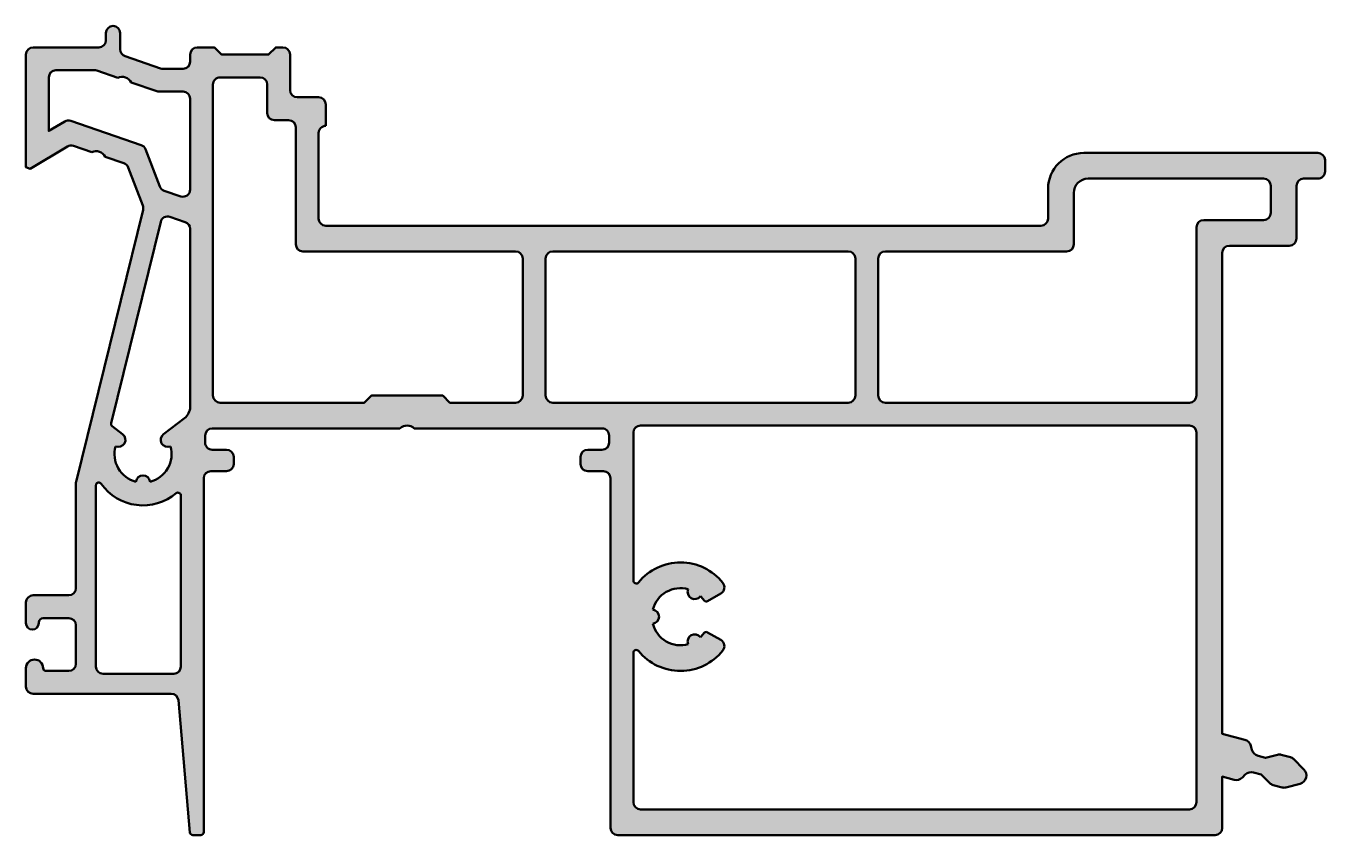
# Model space of a CAD drawing. Extents: x 1.8 to 92.8, y 0 to 56.7.
import ezdxf

# ---------------------------------------------------------------- set-up
doc = ezdxf.new("R2010")
doc.units = 0
doc.layers.add('0S-Plastic contour', color=254, linetype='Continuous', lineweight=50)
doc.layers.add('0S-Plastic hatch', color=253, linetype='Continuous', lineweight=25)

# ---------------------------------------------------------------- blocks, each defined once
blk = doc.blocks.new('265453__7620BC9B_C1D7_48A1_AE0F_CBE63EF03FC2_')
at = {"layer": '0S-Plastic hatch'}
h = blk.add_hatch(color=256, dxfattribs=at)
edge = h.paths.add_edge_path()
edge.add_arc((90.3000000000005, 41.79863625672196), 0.5000000000000071, 269.9999999999984, 360)
edge.add_line((90.80000000000051, 41.79863625672195), (90.80000000000052, 45.49863625672197))
edge.add_ellipse((91.30000000000052, 45.49863625672197), major_axis=(-0.4999999999999967, 0), ratio=1, start_angle=270, end_angle=360, ccw=False)
edge.add_line((91.30000000000052, 45.99863625672196), (92.3000000000005, 45.99863625672196))
edge.add_arc((92.30000000000051, 46.49863625672196), 0.5000000000000036, 269.9999999999984, 360)
edge.add_line((92.8000000000005, 46.49863625672196), (92.8000000000005, 47.29863625672194))
edge.add_arc((92.3000000000005, 47.29863625672194), 0.5000000000000142, 0, 90)
edge.add_line((92.3000000000005, 47.79863625672196), (75.90000000000049, 47.79863625672196))
edge.add_arc((75.9000000000005, 45.29863625672197), 2.499999999999992, 90.00000000000033, 180)
edge.add_line((73.4000000000005, 45.29863625672197), (73.40000000000049, 43.19863625672195))
edge.add_ellipse((72.9000000000005, 43.19863625672194), major_axis=(-0.4999999999999894, 0), ratio=1, start_angle=90, end_angle=180, ccw=False)
edge.add_line((72.9000000000005, 42.69863625672196), (22.80000000000049, 42.69863625672196))
edge.add_ellipse((22.80000000000051, 43.19863625672196), major_axis=(-0.5, 0), ratio=1, start_angle=0, end_angle=89.9999999999979, ccw=False)
edge.add_line((22.30000000000051, 43.19863625672195), (22.30000000000051, 49.19863625672197))
edge.add_ellipse((22.8000000000005, 49.19863625672197), major_axis=(-0.4999999999999858, 0), ratio=1, start_angle=269.9999999999984, end_angle=360, ccw=False)
edge.add_line((22.80000000000051, 49.69863625672195), (22.80000000000051, 51.19863625672197))
edge.add_arc((22.30000000000051, 51.19863625672197), 0.5, 0, 90)
edge.add_line((22.30000000000051, 51.69863625672197), (20.80000000000051, 51.69863625672197))
edge.add_ellipse((20.80000000000051, 52.19863625672195), major_axis=(-0.4999999999999858, 0), ratio=1, start_angle=0, end_angle=90, ccw=False)
edge.add_line((20.30000000000053, 52.19863625672195), (20.3000000000005, 54.69863625672196))
edge.add_arc((19.8000000000005, 54.69863625672196), 0.5, 0, 90)
edge.add_line((19.8000000000005, 55.19863625672197), (19.3000000000005, 55.19863625672196))
edge.add_line((19.3000000000005, 55.19863625672196), (18.8000000000005, 54.69863625672196))
edge.add_line((18.8000000000005, 54.69863625672196), (15.5000000000005, 54.69863625672196))
edge.add_line((15.5000000000005, 54.69863625672196), (15.0000000000005, 55.19863625672196))
edge.add_line((15.0000000000005, 55.19863625672196), (13.8000000000005, 55.19863625672196))
edge.add_arc((13.8000000000005, 54.69863625672196), 0.4999999999999858, 90, 180)
edge.add_line((13.30000000000051, 54.69863625672196), (13.3000000000005, 54.19863625672195))
edge.add_ellipse((12.8000000000005, 54.19863625672196), major_axis=(-0.5, 0), ratio=1, start_angle=90.00000000000159, end_angle=180, ccw=False)
edge.add_line((12.80000000000051, 53.69863625672195), (11.38788218221706, 53.69863625672195))
edge.add_ellipse((11.38788218221709, 54.19863625672207), major_axis=(-0.5000000000001226, 0), ratio=1, start_angle=71.0000000000012, end_angle=89.9999999999967, ccw=False)
edge.add_line((11.22509810498848, 53.7258769689223), (8.737215922771927, 54.58252350287081))
edge.add_ellipse((8.900000000000507, 55.05528279067046), major_axis=(-0.4999999999999999, 0), ratio=1, start_angle=0, end_angle=70.99999999999977, ccw=False)
edge.add_line((8.400000000000507, 55.05528279067046), (8.400000000000507, 56.19863625672197))
edge.add_arc((7.900000000000505, 56.19863625672197), 0.5, 0, 180)
edge.add_line((7.400000000000505, 56.19863625672197), (7.400000000000491, 55.69863625672195))
edge.add_ellipse((6.900000000000491, 55.69863625672196), major_axis=(-0.5, 0), ratio=1, start_angle=90.00000000000159, end_angle=180, ccw=False)
edge.add_line((6.900000000000505, 55.19863625672196), (2.300000000000497, 55.19863625672196))
edge.add_arc((2.300000000000497, 54.69863625672195), 0.5, 90, 180)
edge.add_line((1.800000000000497, 54.69863625672195), (1.800000000000497, 46.79863625672196))
edge.add_line((1.800000000000497, 46.79863625672196), (2.100000000000508, 46.69533797273507))
edge.add_line((2.100000000000508, 46.69533797273507), (4.697529267966319, 48.2560910166272))
edge.add_ellipse((4.955048305421345, 47.82750736627611), major_axis=(-0.5000000000000207, 0), ratio=1, start_angle=251.0000000000006, end_angle=300.9999999999985, ccw=False)
edge.add_line((5.117832382649925, 48.30026665407579), (6.410210827243221, 47.85526506878196))
edge.add_ellipse((6.712046833953311, 47.1960837393627), major_axis=(-0.7250000000011309, 0), ratio=1, start_angle=207.3971810272981, end_angle=294.60281897270085, ccw=False)
edge.add_line((7.355729402843965, 47.52969691432429), (8.648107847437277, 47.08469532903047))
edge.add_ellipse((8.485323770208712, 46.61193604123083), major_axis=(-0.4999999999999837, 0), ratio=1, start_angle=200.9999999999984, end_angle=251.000000000001, ccw=False)
edge.add_line((8.952113983457313, 46.79112001600346), (9.981915025001175, 44.10839658386715))
edge.add_ellipse((9.515124811752305, 43.92921260909448), major_axis=(-0.5000000000002595, 0), ratio=1, start_angle=166.1816116054021, end_angle=200.999999999991, ccw=False)
edge.add_line((10.00065364947206, 43.80979004948883), (5.314471162281026, 24.75747075688433))
edge.add_arc((5.800000000000511, 24.63804819727862), 0.5000000000000135, 166.1816116053874, 180)
edge.add_line((5.300000000000497, 24.63804819727862), (5.300000000000511, 17.29863625672196))
edge.add_ellipse((4.800000000000497, 17.29863625672198), major_axis=(-0.5000000000000142, 0), ratio=1, start_angle=90, end_angle=180, ccw=False)
edge.add_line((4.800000000000497, 16.79863625672197), (2.300000000000497, 16.79863625672196))
edge.add_arc((2.300000000000497, 16.29863625672196), 0.5, 90, 180)
edge.add_line((1.800000000000497, 16.29863625672196), (1.800000000000497, 14.84863625672198))
edge.add_arc((2.2500000000005, 14.84863625672198), 0.4500000000000029, 180, 360)
edge.add_line((2.700000000000502, 14.84863625672198), (2.700000000000502, 14.89863625672196))
edge.add_ellipse((3.000000000000514, 14.89863625672195), major_axis=(-0.3000000000000114, 0), ratio=1, start_angle=270.00000000000273, end_angle=360, ccw=False)
edge.add_line((3.0000000000005, 15.19863625672196), (4.800000000000497, 15.19863625672196))
edge.add_ellipse((4.800000000000497, 14.69863625672196), major_axis=(-0.4999999999999965, 0), ratio=1, start_angle=180, end_angle=270, ccw=False)
edge.add_line((5.300000000000497, 14.69863625672196), (5.300000000000511, 11.99863625672196))
edge.add_ellipse((4.800000000000497, 11.99863625672197), major_axis=(-0.5000000000000142, 0), ratio=1, start_angle=90, end_angle=180, ccw=False)
edge.add_line((4.800000000000497, 11.49863625672196), (3.200000000000502, 11.49863625672196))
edge.add_ellipse((3.200000000000502, 11.69863625672195), major_axis=(-0.1999999999999957, 0), ratio=1, start_angle=0, end_angle=90, ccw=False)
edge.add_arc((2.400000000000491, 11.69863625672196), 0.5999999999999944, 0, 180)
edge.add_line((1.800000000000497, 11.69863625672196), (1.800000000000497, 10.39863625672196))
edge.add_arc((2.300000000000497, 10.39863625672196), 0.5, 180, 270)
edge.add_line((2.300000000000497, 9.898636256721957), (11.97569664408515, 9.898636256721957))
edge.add_ellipse((11.97569664408513, 9.398636256721957), major_axis=(-0.5, 0), ratio=1, start_angle=185.0000000000006, end_angle=269.9999999999984, ccw=False)
edge.add_line((12.47379399313101, 9.442214128095792), (13.28402729518567, 0.1812051081724419))
edge.add_arc((13.48326623480401, 0.1986362567219686), 0.1999999999999903, 184.9999999999988, 270)
edge.add_line((13.48326623480401, -0.00136374327802), (14.05000000000052, -0.0013637432780271))
edge.add_arc((14.05000000000052, 0.1986362567219757), 0.2000000000000028, 270, 360)
edge.add_line((14.25000000000053, 0.1986362567219757), (14.25000000000051, 24.99863625672198))
edge.add_ellipse((14.75000000000051, 24.99863625672198), major_axis=(-0.5, 0), ratio=1, start_angle=270, end_angle=360, ccw=False)
edge.add_line((14.75000000000051, 25.49863625672198), (15.85000000000051, 25.49863625672198))
edge.add_arc((15.85000000000051, 25.99863625672198), 0.5, 270, 360)
edge.add_line((16.35000000000051, 25.99863625672198), (16.35000000000051, 26.49863625672198))
edge.add_arc((15.85000000000051, 26.49863625672198), 0.5, 0, 90)
edge.add_line((15.85000000000051, 26.99863625672198), (14.85000000000052, 26.99863625672198))
edge.add_ellipse((14.85000000000051, 27.49863625672197), major_axis=(-0.4999999999999894, 0), ratio=1, start_angle=0, end_angle=90.00000000000159, ccw=False)
edge.add_line((14.35000000000052, 27.49863625672197), (14.35000000000052, 27.99863625672198))
edge.add_ellipse((14.85000000000052, 27.99863625672198), major_axis=(-0.5, 0), ratio=1, start_angle=270, end_angle=360, ccw=False)
edge.add_line((14.85000000000052, 28.49863625672198), (28.00000000000052, 28.49863625672198))
edge.add_ellipse((28.50000000000052, 27.97363625672198), major_axis=(-0.7250000000000014, 0), ratio=1, start_angle=226.3971810272965, end_angle=313.6028189727035, ccw=False)
edge.add_line((29.00000000000052, 28.49863625672198), (42.15000000000051, 28.49863625672199))
edge.add_ellipse((42.15000000000052, 27.998636256722), major_axis=(-0.4999999999999894, 0), ratio=1, start_angle=180, end_angle=270.0000000000008, ccw=False)
edge.add_line((42.6500000000005, 27.99863625672199), (42.65000000000051, 27.49863625672198))
edge.add_ellipse((42.15000000000051, 27.49863625672199), major_axis=(-0.5, 0), ratio=1, start_angle=90, end_angle=180, ccw=False)
edge.add_line((42.15000000000051, 26.99863625672199), (41.15000000000051, 26.99863625672199))
edge.add_arc((41.15000000000051, 26.49863625672199), 0.5, 90, 180)
edge.add_line((40.65000000000051, 26.49863625672199), (40.65000000000051, 25.99863625672199))
edge.add_arc((41.15000000000051, 25.99863625672199), 0.5, 180, 270)
edge.add_line((41.15000000000051, 25.49863625672199), (42.25000000000052, 25.49863625672199))
edge.add_ellipse((42.25000000000052, 24.99863625672199), major_axis=(-0.4999999999999965, 0), ratio=1, start_angle=180, end_angle=270, ccw=False)
edge.add_line((42.7500000000005, 24.99863625672199), (42.7500000000005, 0.4986362567219871))
edge.add_arc((43.25000000000051, 0.4986362567219871), 0.5, 180, 270)
edge.add_line((43.25000000000051, -0.0013637432780129), (85.10000000000049, -0.0013637432780271))
edge.add_arc((85.10000000000049, 0.49863625672198), 0.5000000000000071, 270, 360)
edge.add_line((85.6000000000005, 0.49863625672198), (85.6000000000005, 4.096335333532728))
edge.add_line((85.6000000000005, 4.096335333532728), (86.43193214827245, 3.873419786245769))
edge.add_arc((86.58722357533397, 4.45297528201921), 0.6000000000000015, 254.9999999999999, 315.0000000000005)
edge.add_line((87.01148764404591, 4.028711213307282), (87.21561178927784, 4.232835358539212))
edge.add_ellipse((87.63987585798976, 3.808571289827277), major_axis=(-0.6000000000000095, 0), ratio=1, start_angle=255.00000000000142, end_angle=315, ccw=False)
edge.add_line((87.79516728505126, 4.388126785600725), (88.32989400721631, 4.244847192225272))
edge.add_line((88.32989400721631, 4.244847192225272), (88.94226644291211, 3.632474756529482))
edge.add_arc((89.2958198335054, 3.986028147122759), 0.5000000000000123, 224.9999999999988, 254.9999999999975)
edge.add_line((89.16641031095412, 3.503065233978219), (89.80466465116017, 3.33204549895435))
edge.add_arc((89.93407417371144, 3.815008412098904), 0.5000000000000204, 254.9999999999994, 284.999999999999)
edge.add_line((90.0634836962627, 3.33204549895435), (91.05529142706202, 3.597799579468983))
edge.add_arc((90.90000000000049, 4.177355075242424), 0.6000000000000082, 285.0000000000001, 404.9999999999995)
edge.add_line((91.32426406871242, 4.601619143954351), (90.59821041842773, 5.327672794239049))
edge.add_arc((90.24465702783444, 4.974119403645751), 0.5000000000000249, 45.00000000000059, 74.9999999999979)
edge.add_line((90.3740665503857, 5.457082316790305), (89.73581221017967, 5.628102051814174))
edge.add_arc((89.6064026876284, 5.145139138669627), 0.5000000000000135, 74.99999999999925, 104.9999999999991)
edge.add_line((89.47699316507715, 5.628102051814174), (88.64047686133934, 5.403958183772154))
edge.add_line((88.64047686133934, 5.403958183772154), (88.10575013917429, 5.547237777147621))
edge.add_ellipse((88.26104156623578, 6.126793272921041), major_axis=(-0.5999999999999757, 0), ratio=1, start_angle=14.999999999999318, end_angle=75.0000000000008, ccw=False)
edge.add_line((87.68148607046237, 5.971501845859542), (87.6067714477817, 6.250340613772145))
edge.add_arc((87.02721595200825, 6.095049186710639), 0.5999999999999925, 14.9999999999996, 74.99999999999974)
edge.add_line((87.18250737906975, 6.674604682484073), (85.6000000000005, 7.098636256721974))
edge.add_line((85.6000000000005, 7.098636256721974), (85.6000000000005, 40.79863625672195))
edge.add_ellipse((86.1000000000005, 40.79863625672195), major_axis=(-0.4999999999999992, 0), ratio=1, start_angle=270, end_angle=360, ccw=False)
edge.add_line((86.1000000000005, 41.29863625672196), (90.3000000000005, 41.29863625672196))
edge = h.paths.add_edge_path()
edge.add_ellipse((44.85000000000051, 28.19863625672199), major_axis=(-0.4999999999999929, 0), ratio=1, start_angle=270.0000000000008, end_angle=360, ccw=False)
edge.add_line((44.85000000000051, 28.69863625672198), (83.3000000000005, 28.69863625672201))
edge.add_ellipse((83.3000000000005, 28.198636256722), major_axis=(-0.5000000000000036, 0), ratio=1, start_angle=180, end_angle=270, ccw=False)
edge.add_line((83.8000000000005, 28.198636256722), (83.8000000000005, 2.298636256721977))
edge.add_ellipse((83.3000000000005, 2.298636256721977), major_axis=(-0.5, 0), ratio=1, start_angle=90, end_angle=180, ccw=False)
edge.add_line((83.3000000000005, 1.798636256721977), (44.85000000000051, 1.79863625672197))
edge.add_ellipse((44.85000000000051, 2.29863625672197), major_axis=(-0.5, 0), ratio=1, start_angle=0, end_angle=89.9999999999992, ccw=False)
edge.add_line((44.35000000000052, 2.298636256721977), (44.35000000000051, 12.77079132476908))
edge.add_ellipse((44.55000000000051, 12.77079132476908), major_axis=(-0.2000000000000015, 0), ratio=1, start_angle=219.1949674259817, end_angle=360, ccw=False)
edge.add_arc((47.65000000000052, 15.29863625672198), 3.799999999999994, 219.1949674259828, 321.2852579813819)
edge.add_arc((50.22488937836563, 13.23467291179976), 0.499999999999999, 321.2852579813815, 419.9999999999999)
edge.add_line((50.47488937836563, 13.66768561369198), (49.54736659610155, 14.20319114171167))
edge.add_arc((49.44736659610157, 14.02998606095476), 0.2000000000000051, 60.00000000000508, 144.7840914295476)
edge.add_ellipse((47.65000000000049, 15.29863625672193), major_axis=(-2.000000000000004, 0), ratio=1, start_angle=134.3615115629181, end_angle=144.7840914295479, ccw=False)
edge.add_arc((48.65000000000049, 13.56658544915309), 0.500000000000025, 37.18075578145608, 202.819244218542)
edge.add_ellipse((47.65000000000052, 15.29863625672198), major_axis=(-2.000000000000013, 0), ratio=1, start_angle=14.361511562916519, end_angle=105.638488437082, ccw=False)
edge.add_arc((45.65000000000051, 15.29863625672198), 0.5000000000000036, 277.1807557814566, 442.8192442185441)
edge.add_ellipse((47.65000000000052, 15.29863625672198), major_axis=(-2.000000000000016, 0), ratio=1, start_angle=254.3615115629164, end_angle=345.6384884370835, ccw=False)
edge.add_arc((48.65000000000054, 17.03068706429084), 0.5000000000000213, 157.1807557814555, 322.8192442185417)
edge.add_ellipse((47.65000000000052, 15.29863625672198), major_axis=(-1.999999999999993, 0), ratio=1, start_angle=215.2159085704541, end_angle=225.6384884370822, ccw=False)
edge.add_arc((49.44736659610156, 16.5672864524892), 0.2000000000000007, 215.2159085704544, 299.9999999999977)
edge.add_line((49.54736659610155, 16.39408137173231), (50.47488937836563, 16.92958689975199))
edge.add_arc((50.22488937836563, 17.3625996016442), 0.499999999999998, 300.0000000000001, 398.7147420186183)
edge.add_arc((47.65000000000052, 15.29863625672198), 3.800000000000008, 38.714742018618, 140.8050325740171)
edge.add_ellipse((44.55000000000051, 17.82648118867489), major_axis=(-0.1999999999999957, 0), ratio=1, start_angle=0, end_angle=140.8050325740166, ccw=False)
edge.add_line((44.35000000000052, 17.82648118867489), (44.35000000000052, 28.19863625672199))
edge = h.paths.add_edge_path()
edge.add_arc((21.2000000000005, 41.39863625672195), 0.5, 180, 270)
edge.add_line((21.2000000000005, 40.89863625672196), (36.10000000000051, 40.89863625672196))
edge.add_ellipse((36.10000000000051, 40.39863625672196), major_axis=(-0.5, 0), ratio=1, start_angle=180, end_angle=270, ccw=False)
edge.add_line((36.60000000000051, 40.39863625672196), (36.60000000000051, 30.79863625672198))
edge.add_ellipse((36.10000000000051, 30.79863625672198), major_axis=(-0.5, 0), ratio=1, start_angle=90, end_angle=180, ccw=False)
edge.add_line((36.10000000000051, 30.29863625672198), (31.50000000000051, 30.29863625672198))
edge.add_line((31.50000000000051, 30.29863625672198), (31.00000000000052, 30.79863625672198))
edge.add_line((31.00000000000052, 30.79863625672198), (26.00000000000052, 30.79863625672198))
edge.add_line((26.00000000000052, 30.79863625672198), (25.50000000000052, 30.29863625672198))
edge.add_line((25.50000000000052, 30.29863625672198), (15.4000000000005, 30.29863625672198))
edge.add_ellipse((15.4000000000005, 30.79863625672198), major_axis=(-0.5, 0), ratio=1, start_angle=0, end_angle=90, ccw=False)
edge.add_line((14.90000000000051, 30.79863625672198), (14.90000000000048, 52.59863625672195))
edge.add_ellipse((15.40000000000049, 52.59863625672195), major_axis=(-0.5000000000000107, 0), ratio=1, start_angle=269.9999999999984, end_angle=360, ccw=False)
edge.add_line((15.4000000000005, 53.09863625672195), (18.20000000000051, 53.09863625672195))
edge.add_ellipse((18.20000000000051, 52.59863625672196), major_axis=(-0.5, 0), ratio=1, start_angle=180, end_angle=270, ccw=False)
edge.add_line((18.70000000000052, 52.59863625672196), (18.70000000000053, 50.59863625672196))
edge.add_arc((19.20000000000053, 50.59863625672196), 0.5, 180, 269.9999999999984)
edge.add_line((19.20000000000052, 50.09863625672196), (20.20000000000051, 50.09863625672196))
edge.add_ellipse((20.20000000000051, 49.59863625672196), major_axis=(-0.5, 0), ratio=1, start_angle=180, end_angle=270, ccw=False)
edge.add_line((20.7000000000005, 49.59863625672197), (20.7000000000005, 41.39863625672195))
edge = h.paths.add_edge_path()
edge.add_ellipse((76.2000000000005, 44.99863625672199), major_axis=(-0.9999999999999964, 0), ratio=1, start_angle=270, end_angle=360, ccw=False)
edge.add_line((76.2000000000005, 45.99863625672198), (88.50000000000051, 45.99863625672199))
edge.add_ellipse((88.50000000000051, 45.49863625672199), major_axis=(-0.5, 0), ratio=1, start_angle=180, end_angle=270, ccw=False)
edge.add_line((89.00000000000051, 45.49863625672199), (89.0000000000005, 43.59863625672195))
edge.add_ellipse((88.50000000000048, 43.59863625672195), major_axis=(-0.5000000000000071, 0), ratio=1, start_angle=89.9999999999983, end_angle=180, ccw=False)
edge.add_line((88.50000000000048, 43.09863625672194), (84.30000000000051, 43.09863625672194))
edge.add_arc((84.30000000000051, 42.59863625672194), 0.5000000000000071, 90, 180)
edge.add_line((83.8000000000005, 42.59863625672195), (83.8000000000005, 30.79863625672198))
edge.add_ellipse((83.3000000000005, 30.79863625672198), major_axis=(-0.5, 0), ratio=1, start_angle=90, end_angle=180, ccw=False)
edge.add_line((83.3000000000005, 30.29863625672199), (62.0000000000005, 30.29863625672199))
edge.add_ellipse((62.0000000000005, 30.79863625672198), major_axis=(-0.5, 0), ratio=1, start_angle=0, end_angle=90, ccw=False)
edge.add_line((61.5000000000005, 30.79863625672198), (61.5000000000005, 40.39863625672196))
edge.add_ellipse((62.0000000000005, 40.39863625672196), major_axis=(-0.5, 0), ratio=1, start_angle=270, end_angle=360, ccw=False)
edge.add_line((62.0000000000005, 40.89863625672196), (74.7000000000005, 40.89863625672196))
edge.add_arc((74.7000000000005, 41.39863625672195), 0.5, 270, 360)
edge.add_line((75.2000000000005, 41.39863625672195), (75.2000000000005, 44.99863625672199))
edge = h.paths.add_edge_path()
edge.add_ellipse((38.7000000000005, 40.39863625672196), major_axis=(-0.4999999999999965, 0), ratio=1, start_angle=270, end_angle=360, ccw=False)
edge.add_line((38.7000000000005, 40.89863625672196), (59.40000000000051, 40.89863625672196))
edge.add_ellipse((59.40000000000051, 40.39863625672196), major_axis=(-0.5, 0), ratio=1, start_angle=180, end_angle=270, ccw=False)
edge.add_line((59.9000000000005, 40.39863625672196), (59.9000000000005, 30.79863625672198))
edge.add_ellipse((59.40000000000051, 30.79863625672198), major_axis=(-0.5, 0), ratio=1, start_angle=90, end_angle=180, ccw=False)
edge.add_line((59.40000000000051, 30.29863625672199), (38.70000000000051, 30.29863625672198))
edge.add_ellipse((38.70000000000051, 30.79863625672198), major_axis=(-0.5, 0), ratio=1, start_angle=0, end_angle=90, ccw=False)
edge.add_line((38.20000000000051, 30.79863625672198), (38.2000000000005, 40.39863625672196))
edge = h.paths.add_edge_path()
edge.add_ellipse((11.72204373998916, 42.85339227618258), major_axis=(-0.4999999999999999, 0), ratio=1, start_angle=251, end_angle=346.1816116053914, ccw=False)
edge.add_line((11.88482781721774, 43.32615156398225), (12.96278407722908, 42.95498145774191))
edge.add_ellipse((12.80000000000051, 42.48222216994224), major_axis=(-0.5, 0), ratio=1, start_angle=180, end_angle=251.00000000000182, ccw=False)
edge.add_line((13.30000000000051, 42.48222216994224), (13.3000000000005, 30.01212113308802))
edge.add_ellipse((12.30000000000051, 30.01212113308802), major_axis=(-0.9999999999999877, 0), ratio=1, start_angle=127.18075578145931, end_angle=180, ccw=False)
edge.add_line((12.90433154629818, 29.21538819028383), (11.42988503442067, 28.09700272812388))
edge.add_arc((11.73205080756949, 27.69863625672177), 0.4999999999999974, 127.1807557814579, 292.819244218543)
edge.add_ellipse((10.00000000000061, 26.69863625672177), major_axis=(-2.000000000000005, 0), ratio=1, start_angle=104.3615115629164, end_angle=195.6384884370831, ccw=False)
edge.add_arc((10.00000000000061, 24.69863625672176), 0.4999999999999952, 7.180755781458768, 172.8192442185412)
edge.add_ellipse((10.00000000000063, 26.69863625672177), major_axis=(-2.000000000000003, 0), ratio=1, start_angle=-15.638488437083424, end_angle=75.63848843708331, ccw=False)
edge.add_arc((8.267949192431747, 27.69863625672177), 0.4999999999999991, 247.1807557814584, 412.8192442185421)
edge.add_line((8.570114965580576, 28.09700272812388), (7.838403448887592, 28.65201473851032))
edge.add_ellipse((7.959269758147118, 28.81136132707116), major_axis=(-0.1999999999999951, 0), ratio=1, start_angle=-13.818388394607496, end_angle=52.81924421854268, ccw=False)
edge.add_line((7.765058223059329, 28.85913035091342), (11.23651490226968, 42.97281483578826))
edge = h.paths.add_edge_path()
edge.add_ellipse((8.52907671891049, 52.40674763064673), major_axis=(-0.7250000000000045, 0), ratio=1, start_angle=207.3971810272958, end_angle=294.6028189727036, ccw=False)
edge.add_line((9.172759287800165, 52.74036080560779), (10.95734993045822, 52.12587696892228))
edge.add_arc((11.12013400768679, 52.59863625672195), 0.5000000000000036, 251.0000000000015, 270.0000000000017)
edge.add_line((11.1201340076868, 52.09863625672195), (12.80000000000051, 52.09863625672195))
edge.add_ellipse((12.80000000000051, 51.59863625672194), major_axis=(-0.5, 0), ratio=1, start_angle=180, end_angle=270, ccw=False)
edge.add_line((13.30000000000051, 51.59863625672194), (13.30000000000051, 45.23203594102755))
edge.add_ellipse((12.80000000000052, 45.23203594102755), major_axis=(-0.5000000000000018, 0), ratio=1, start_angle=70.99999999999818, end_angle=180, ccw=False)
edge.add_line((12.63721592277193, 44.7592766532279), (11.48490386566486, 45.15604951361647))
edge.add_ellipse((11.64768794289344, 45.62880880141614), major_axis=(-0.4999999999999955, 0), ratio=1, start_angle=20.99999999999909, end_angle=71, ccw=False)
edge.add_line((11.18089772964484, 45.4496248266435), (10.17846711495638, 48.06104585908274))
edge.add_arc((9.711676901707765, 47.88186188431009), 0.4999999999999961, 20.99999999999849, 70.99999999999793)
edge.add_line((9.874460978936359, 48.35462117210974), (4.933297345413751, 50.05600025291432))
edge.add_arc((4.770513268185172, 49.58324096511466), 0.5000000000000031, 70.99999999999972, 120.9999999999998)
edge.add_line((4.512994230730146, 50.01182461546572), (3.400000000000505, 49.34307021301542))
edge.add_line((3.400000000000505, 49.34307021301542), (3.400000000000505, 53.09863625672195))
edge.add_ellipse((3.900000000000505, 53.09863625672195), major_axis=(-0.5, 0), ratio=1, start_angle=270, end_angle=360, ccw=False)
edge.add_line((3.900000000000505, 53.59863625672195), (6.596475082091603, 53.59863625672195))
edge.add_ellipse((6.596475082091589, 53.09863625672194), major_axis=(-0.5000000000000079, 0), ratio=1, start_angle=250.9999999999985, end_angle=269.9999999999984, ccw=False)
edge.add_line((6.759259159320182, 53.5713955445216), (8.227240712200842, 53.06592896006495))
edge = h.paths.add_edge_path()
edge.add_ellipse((6.899298056744217, 24.50190061967164), major_axis=(-0.2000000000000035, 0), ratio=1, start_angle=215.3161976680717, end_angle=346.18161160539256, ccw=False)
edge.add_arc((10.00000000000061, 26.69863625672177), 3.599999999999996, 215.316197668071, 310.1459476621271)
edge.add_ellipse((12.45000000000054, 23.79389874706614), major_axis=(-0.2000000000000028, 0), ratio=1, start_angle=180, end_angle=310.1459476621265, ccw=False)
edge.add_line((12.65000000000055, 23.79389874706614), (12.65000000000052, 11.79863625672195))
edge.add_ellipse((12.15000000000052, 11.79863625672195), major_axis=(-0.5, 0), ratio=1, start_angle=90, end_angle=180, ccw=False)
edge.add_line((12.15000000000052, 11.29863625672195), (7.200000000000502, 11.29863625672195))
edge.add_ellipse((7.200000000000502, 11.79863625672195), major_axis=(-0.5, 0), ratio=1, start_angle=0, end_angle=90, ccw=False)
edge.add_line((6.700000000000502, 11.79863625672195), (6.700000000000502, 24.50485071938795))
edge.add_ellipse((6.900000000000491, 24.50485071938795), major_axis=(-0.1999999999999885, 0), ratio=1, start_angle=347.05035567860415, end_angle=360, ccw=False)
at = {"layer": '0S-Plastic contour', "color": 7}
for points in [[(7.400000000000505, 56.19863625672197), (7.400000000000491, 55.69863625672195)], [(8.400000000000507, 55.05528279067046), (8.400000000000507, 56.19863625672197)], [(1.800000000000497, 54.69863625672195), (1.800000000000497, 46.79863625672196), (2.100000000000508, 46.69533797273507), (4.697529267966319, 48.2560910166272)], [(6.900000000000505, 55.19863625672196), (2.300000000000497, 55.19863625672196)], [(13.30000000000051, 54.69863625672196), (13.3000000000005, 54.19863625672195)], [(19.8000000000005, 55.19863625672197), (19.3000000000005, 55.19863625672196), (18.8000000000005, 54.69863625672196), (15.5000000000005, 54.69863625672196), (15.0000000000005, 55.19863625672196), (13.8000000000005, 55.19863625672196)], [(20.30000000000053, 52.19863625672195), (20.3000000000005, 54.69863625672196)], [(11.22509810498848, 53.7258769689223), (8.737215922771927, 54.58252350287081)], [(12.80000000000051, 53.69863625672195), (11.38788218221706, 53.69863625672195)], [(4.512994230730146, 50.01182461546572), (3.400000000000505, 49.34307021301542), (3.400000000000505, 53.09863625672195)], [(3.900000000000505, 53.59863625672195), (6.596475082091603, 53.59863625672195)], [(6.759259159320182, 53.5713955445216), (8.227240712200842, 53.06592896006495)], [(15.4000000000005, 53.09863625672195), (18.20000000000051, 53.09863625672195)], [(9.172759287800165, 52.74036080560779), (10.95734993045822, 52.12587696892228)], [(11.1201340076868, 52.09863625672195), (12.80000000000051, 52.09863625672195)], [(14.90000000000051, 30.79863625672198), (14.90000000000048, 52.59863625672195)], [(18.70000000000052, 52.59863625672196), (18.70000000000053, 50.59863625672196)], [(13.30000000000051, 51.59863625672194), (13.30000000000051, 45.23203594102755)], [(22.30000000000051, 51.69863625672197), (20.80000000000051, 51.69863625672197)], [(22.80000000000051, 49.69863625672195), (22.80000000000051, 51.19863625672197)], [(9.874460978936359, 48.35462117210974), (4.933297345413751, 50.05600025291432)], [(19.20000000000052, 50.09863625672196), (20.20000000000051, 50.09863625672196)], [(20.7000000000005, 49.59863625672197), (20.7000000000005, 41.39863625672195)], [(22.30000000000051, 43.19863625672195), (22.30000000000051, 49.19863625672197)], [(5.117832382649925, 48.30026665407579), (6.410210827243221, 47.85526506878196)], [(7.355729402843965, 47.52969691432429), (8.648107847437277, 47.08469532903047)], [(11.18089772964484, 45.4496248266435), (10.17846711495638, 48.06104585908274)], [(92.3000000000005, 47.79863625672196), (75.90000000000049, 47.79863625672196)], [(8.952113983457313, 46.79112001600346), (9.981915025001175, 44.10839658386715)], [(92.8000000000005, 46.49863625672196), (92.8000000000005, 47.29863625672194)], [(76.2000000000005, 45.99863625672198), (88.50000000000051, 45.99863625672199)], [(91.30000000000052, 45.99863625672196), (92.3000000000005, 45.99863625672196)], [(12.63721592277193, 44.7592766532279), (11.48490386566486, 45.15604951361647)], [(73.4000000000005, 45.29863625672197), (73.40000000000049, 43.19863625672195)], [(75.2000000000005, 41.39863625672195), (75.2000000000005, 44.99863625672199)], [(89.00000000000051, 45.49863625672199), (89.0000000000005, 43.59863625672195)], [(90.80000000000051, 41.79863625672195), (90.80000000000052, 45.49863625672197)], [(10.00065364947206, 43.80979004948883), (5.314471162281026, 24.75747075688433)], [(7.765058223059329, 28.85913035091342), (11.23651490226968, 42.97281483578826)], [(11.88482781721774, 43.32615156398225), (12.96278407722908, 42.95498145774191)], [(88.50000000000048, 43.09863625672194), (84.30000000000051, 43.09863625672194)], [(13.30000000000051, 42.48222216994224), (13.3000000000005, 30.01212113308802)], [(72.9000000000005, 42.69863625672196), (22.80000000000049, 42.69863625672196)], [(83.8000000000005, 42.59863625672195), (83.8000000000005, 30.79863625672198)], [(86.1000000000005, 41.29863625672196), (90.3000000000005, 41.29863625672196)], [(21.2000000000005, 40.89863625672196), (36.10000000000051, 40.89863625672196)], [(36.60000000000051, 40.39863625672196), (36.60000000000051, 30.79863625672198)], [(38.20000000000051, 30.79863625672198), (38.2000000000005, 40.39863625672196)], [(38.7000000000005, 40.89863625672196), (59.40000000000051, 40.89863625672196)], [(59.9000000000005, 40.39863625672196), (59.9000000000005, 30.79863625672198)], [(61.5000000000005, 30.79863625672198), (61.5000000000005, 40.39863625672196)], [(62.0000000000005, 40.89863625672196), (74.7000000000005, 40.89863625672196)], [(87.18250737906975, 6.674604682484073), (85.6000000000005, 7.098636256721974), (85.6000000000005, 40.79863625672195)], [(36.10000000000051, 30.29863625672198), (31.50000000000051, 30.29863625672198), (31.00000000000052, 30.79863625672198), (26.00000000000052, 30.79863625672198), (25.50000000000052, 30.29863625672198), (15.4000000000005, 30.29863625672198)], [(59.40000000000051, 30.29863625672199), (38.70000000000051, 30.29863625672198)], [(83.3000000000005, 30.29863625672199), (62.0000000000005, 30.29863625672199)], [(12.90433154629818, 29.21538819028383), (11.42988503442067, 28.09700272812388)], [(8.570114965580576, 28.09700272812388), (7.838403448887592, 28.65201473851032)], [(14.85000000000052, 28.49863625672198), (28.00000000000052, 28.49863625672198)], [(29.00000000000052, 28.49863625672198), (42.15000000000051, 28.49863625672199)], [(44.85000000000051, 28.69863625672198), (83.3000000000005, 28.69863625672201)], [(14.35000000000052, 27.49863625672197), (14.35000000000052, 27.99863625672198)], [(42.6500000000005, 27.99863625672199), (42.65000000000051, 27.49863625672198)], [(44.35000000000052, 17.82648118867489), (44.35000000000052, 28.19863625672199)], [(83.8000000000005, 28.198636256722), (83.8000000000005, 2.298636256721977)], [(15.85000000000051, 26.99863625672198), (14.85000000000052, 26.99863625672198)], [(16.35000000000051, 25.99863625672198), (16.35000000000051, 26.49863625672198)], [(40.65000000000051, 26.49863625672199), (40.65000000000051, 25.99863625672199)], [(42.15000000000051, 26.99863625672199), (41.15000000000051, 26.99863625672199)], [(14.75000000000051, 25.49863625672198), (15.85000000000051, 25.49863625672198)], [(41.15000000000051, 25.49863625672199), (42.25000000000052, 25.49863625672199)], [(5.300000000000497, 24.63804819727862), (5.300000000000511, 17.29863625672196)], [(14.25000000000053, 0.1986362567219757), (14.25000000000051, 24.99863625672198)], [(42.7500000000005, 24.99863625672199), (42.7500000000005, 0.4986362567219871)], [(6.700000000000502, 11.79863625672195), (6.700000000000502, 24.50485071938795)], [(12.65000000000055, 23.79389874706614), (12.65000000000052, 11.79863625672195)], [(4.800000000000497, 16.79863625672197), (2.300000000000497, 16.79863625672196)], [(49.54736659610155, 16.39408137173231), (50.47488937836563, 16.92958689975199)], [(1.800000000000497, 16.29863625672196), (1.800000000000497, 14.84863625672198)], [(2.700000000000502, 14.84863625672198), (2.700000000000502, 14.89863625672196)], [(3.0000000000005, 15.19863625672196), (4.800000000000497, 15.19863625672196)], [(5.300000000000497, 14.69863625672196), (5.300000000000511, 11.99863625672196)], [(50.47488937836563, 13.66768561369198), (49.54736659610155, 14.20319114171167)], [(44.35000000000052, 2.298636256721977), (44.35000000000051, 12.77079132476908)], [(1.800000000000497, 11.69863625672196), (1.800000000000497, 10.39863625672196)], [(4.800000000000497, 11.49863625672196), (3.200000000000502, 11.49863625672196)], [(12.15000000000052, 11.29863625672195), (7.200000000000502, 11.29863625672195)], [(2.300000000000497, 9.898636256721957), (11.97569664408515, 9.898636256721957)], [(12.47379399313101, 9.442214128095792), (13.28402729518567, 0.1812051081724419)], [(87.68148607046237, 5.971501845859542), (87.6067714477817, 6.250340613772145)], [(89.47699316507715, 5.628102051814174), (88.64047686133934, 5.403958183772154), (88.10575013917429, 5.547237777147621)], [(90.3740665503857, 5.457082316790305), (89.73581221017967, 5.628102051814174)], [(91.32426406871242, 4.601619143954351), (90.59821041842773, 5.327672794239049)], [(85.6000000000005, 0.49863625672198), (85.6000000000005, 4.096335333532728), (86.43193214827245, 3.873419786245769)], [(87.01148764404591, 4.028711213307282), (87.21561178927784, 4.232835358539212)], [(87.79516728505126, 4.388126785600725), (88.32989400721631, 4.244847192225272), (88.94226644291211, 3.632474756529482)], [(89.16641031095412, 3.503065233978219), (89.80466465116017, 3.33204549895435)], [(90.0634836962627, 3.33204549895435), (91.05529142706202, 3.597799579468983)], [(83.3000000000005, 1.798636256721977), (44.85000000000051, 1.79863625672197)], [(13.48326623480401, -0.00136374327802), (14.05000000000052, -0.0013637432780271)], [(43.25000000000051, -0.0013637432780129), (85.10000000000049, -0.0013637432780271)]]:
    blk.add_lwpolyline(points, dxfattribs=at)
for centre, radius, start, end in [((7.900000000000505, 56.19863625672197), 0.5, 0, 180), ((2.300000000000497, 54.69863625672195), 0.5, 90, 180), ((13.8000000000005, 54.69863625672196), 0.4999999999999858, 90, 180), ((19.8000000000005, 54.69863625672196), 0.5, 0, 90), ((11.12013400768679, 52.59863625672195), 0.5000000000000036, 251.0000000000015, 270.0000000000017), ((22.30000000000051, 51.19863625672197), 0.5, 0, 90), ((4.770513268185172, 49.58324096511466), 0.5000000000000031, 70.99999999999972, 120.9999999999998), ((19.20000000000053, 50.59863625672196), 0.5, 180, 269.9999999999984), ((9.711676901707765, 47.88186188431009), 0.4999999999999961, 20.99999999999849, 70.99999999999793), ((75.9000000000005, 45.29863625672197), 2.499999999999992, 90.00000000000033, 180), ((92.3000000000005, 47.29863625672194), 0.5000000000000142, 0, 90), ((92.30000000000051, 46.49863625672196), 0.5000000000000036, 269.9999999999984, 0), ((84.30000000000051, 42.59863625672194), 0.5000000000000071, 90, 180), ((21.2000000000005, 41.39863625672195), 0.5, 180, 270), ((74.7000000000005, 41.39863625672195), 0.5, 270, 0), ((90.3000000000005, 41.79863625672196), 0.5000000000000071, 269.9999999999984, 0), ((8.267949192431747, 27.69863625672177), 0.4999999999999991, 247.1807557814584, 52.81924421854203), ((11.73205080756949, 27.69863625672177), 0.4999999999999974, 127.1807557814579, 292.819244218543), ((15.85000000000051, 26.49863625672198), 0.5, 0, 90), ((41.15000000000051, 26.49863625672199), 0.5, 90, 180), ((15.85000000000051, 25.99863625672198), 0.5, 270, 0), ((41.15000000000051, 25.99863625672199), 0.5, 180, 270), ((5.800000000000511, 24.63804819727862), 0.5000000000000135, 166.1816116053874, 180), ((10.00000000000061, 26.69863625672177), 3.599999999999996, 215.316197668071, 310.1459476621271), ((10.00000000000061, 24.69863625672176), 0.4999999999999952, 7.180755781458768, 172.8192442185412), ((47.65000000000052, 15.29863625672198), 3.800000000000008, 38.714742018618, 140.8050325740171), ((50.22488937836563, 17.3625996016442), 0.499999999999998, 300.0000000000001, 38.71474201861833), ((2.300000000000497, 16.29863625672196), 0.5, 90, 180), ((48.65000000000054, 17.03068706429084), 0.5000000000000213, 157.1807557814555, 322.8192442185417), ((49.44736659610156, 16.5672864524892), 0.2000000000000007, 215.2159085704544, 299.9999999999977), ((45.65000000000051, 15.29863625672198), 0.5000000000000036, 277.1807557814566, 82.81924421854418), ((2.2500000000005, 14.84863625672198), 0.4500000000000029, 180, 0), ((48.65000000000049, 13.56658544915309), 0.500000000000025, 37.18075578145608, 202.819244218542), ((49.44736659610157, 14.02998606095476), 0.2000000000000051, 60.00000000000508, 144.7840914295476), ((50.22488937836563, 13.23467291179976), 0.499999999999999, 321.2852579813815, 59.99999999999986), ((47.65000000000052, 15.29863625672198), 3.799999999999994, 219.1949674259828, 321.2852579813819), ((2.400000000000491, 11.69863625672196), 0.5999999999999944, 0, 180), ((2.300000000000497, 10.39863625672196), 0.5, 180, 270), ((87.02721595200825, 6.095049186710639), 0.5999999999999925, 14.9999999999996, 74.99999999999974), ((89.6064026876284, 5.145139138669627), 0.5000000000000135, 74.99999999999925, 104.9999999999991), ((90.24465702783444, 4.974119403645751), 0.5000000000000249, 45.00000000000059, 74.9999999999979), ((90.90000000000049, 4.177355075242424), 0.6000000000000082, 285.0000000000001, 44.99999999999952), ((86.58722357533397, 4.45297528201921), 0.6000000000000015, 254.9999999999999, 315.0000000000005), ((89.2958198335054, 3.986028147122759), 0.5000000000000123, 224.9999999999988, 254.9999999999975), ((89.93407417371144, 3.815008412098904), 0.5000000000000204, 254.9999999999994, 284.999999999999), ((13.48326623480401, 0.1986362567219686), 0.1999999999999903, 184.9999999999988, 270), ((14.05000000000052, 0.1986362567219757), 0.2000000000000028, 270, 0), ((43.25000000000051, 0.4986362567219871), 0.5, 180, 270), ((85.10000000000049, 0.49863625672198), 0.5000000000000071, 270, 0)]:
    blk.add_arc(centre, radius, start, end, dxfattribs=at)
at = {"layer": '0S-Plastic contour', "color": 7, "extrusion": (0, 0, -1)}
for centre, radius, start, end in [((-6.900000000000491, 55.69863625672196), 0.5, 180, 269.9999999999984), ((-8.900000000000507, 55.05528279067046), 0.4999999999999999, 289.0000000000002, 0), ((-11.38788218221709, 54.19863625672207), 0.5000000000001226, 270.0000000000033, 288.9999999999988), ((-12.8000000000005, 54.19863625672196), 0.5, 180, 269.9999999999984), ((-3.900000000000505, 53.09863625672195), 0.5, 0, 90), ((-6.596475082091589, 53.09863625672194), 0.5000000000000079, 90.0000000000016, 109.0000000000015), ((-8.52907671891049, 52.40674763064673), 0.7250000000000045, 65.39718102729643, 152.6028189727042), ((-15.40000000000049, 52.59863625672195), 0.5000000000000107, 0, 90.0000000000016), ((-18.20000000000051, 52.59863625672196), 0.5, 90, 180), ((-12.80000000000051, 51.59863625672194), 0.5, 90, 180), ((-20.80000000000051, 52.19863625672195), 0.4999999999999858, 270, 0), ((-20.20000000000051, 49.59863625672196), 0.5, 90, 180), ((-22.8000000000005, 49.19863625672197), 0.4999999999999858, 0, 90.0000000000016), ((-4.955048305421345, 47.82750736627611), 0.5000000000000207, 59.00000000000147, 108.9999999999994), ((-6.712046833953311, 47.1960837393627), 0.7250000000011309, 65.39718102729914, 152.6028189727019), ((-8.485323770208712, 46.61193604123083), 0.4999999999999837, 108.999999999999, 159.0000000000016), ((-76.2000000000005, 44.99863625672199), 0.9999999999999964, 0, 90), ((-88.50000000000051, 45.49863625672199), 0.5, 90, 180), ((-91.30000000000052, 45.49863625672197), 0.4999999999999967, 0, 90), ((-11.64768794289344, 45.62880880141614), 0.4999999999999955, 289, 339.0000000000009), ((-12.80000000000052, 45.23203594102755), 0.5000000000000018, 180, 289.0000000000018), ((-9.515124811752305, 43.92921260909448), 0.5000000000002595, 159.000000000009, 193.818388394598), ((-11.72204373998916, 42.85339227618258), 0.4999999999999999, 13.81838839460856, 109), ((-12.80000000000051, 42.48222216994224), 0.5, 108.9999999999982, 180), ((-22.80000000000051, 43.19863625672196), 0.5, 270.0000000000021, 0), ((-72.9000000000005, 43.19863625672194), 0.4999999999999894, 180, 270), ((-88.50000000000048, 43.59863625672195), 0.5000000000000071, 180, 270.0000000000017), ((-86.1000000000005, 40.79863625672195), 0.4999999999999992, 0, 90), ((-36.10000000000051, 40.39863625672196), 0.5, 90, 180), ((-38.7000000000005, 40.39863625672196), 0.4999999999999965, 0, 90), ((-59.40000000000051, 40.39863625672196), 0.5, 90, 180), ((-62.0000000000005, 40.39863625672196), 0.5, 0, 90), ((-15.4000000000005, 30.79863625672198), 0.5, 270, 0), ((-36.10000000000051, 30.79863625672198), 0.5, 180, 270), ((-38.70000000000051, 30.79863625672198), 0.5, 270, 0), ((-59.40000000000051, 30.79863625672198), 0.5, 180, 270), ((-62.0000000000005, 30.79863625672198), 0.5, 270, 0), ((-83.3000000000005, 30.79863625672198), 0.5, 180, 270), ((-12.30000000000051, 30.01212113308802), 0.9999999999999877, 180, 232.8192442185407), ((-7.959269758147118, 28.81136132707116), 0.1999999999999952, 307.1807557814573, 13.81838839460742), ((-14.85000000000052, 27.99863625672198), 0.5, 0, 90), ((-28.50000000000052, 27.97363625672198), 0.7250000000000015, 46.39718102729649, 133.6028189727035), ((-42.15000000000052, 27.998636256722), 0.4999999999999894, 89.9999999999992, 180), ((-44.85000000000051, 28.19863625672199), 0.4999999999999929, 0, 89.9999999999992), ((-83.3000000000005, 28.198636256722), 0.5000000000000036, 90, 180), ((-14.85000000000051, 27.49863625672197), 0.4999999999999894, 269.9999999999984, 0), ((-42.15000000000051, 27.49863625672199), 0.5, 180, 270), ((-10.00000000000063, 26.69863625672177), 2.000000000000003, 284.3615115629168, 15.63848843708348), ((-10.00000000000061, 26.69863625672177), 2.000000000000005, 164.3615115629169, 255.6384884370836), ((-14.75000000000051, 24.99863625672198), 0.5, 0, 90), ((-42.25000000000052, 24.99863625672199), 0.4999999999999965, 90, 180), ((-6.899298056744217, 24.50190061967164), 0.2000000000000035, 13.81838839460742, 144.6838023319283), ((-6.900000000000491, 24.50485071938795), 0.1999999999999885, 0, 12.94964432139584), ((-12.45000000000054, 23.79389874706614), 0.2000000000000028, 49.85405233787352, 180), ((-4.800000000000497, 17.29863625672198), 0.5000000000000142, 180, 270), ((-44.55000000000051, 17.82648118867489), 0.1999999999999957, 219.1949674259834, 0), ((-47.65000000000052, 15.29863625672198), 2.000000000000016, 14.36151156291654, 105.6384884370836), ((-47.65000000000052, 15.29863625672198), 1.999999999999993, 134.3615115629178, 144.7840914295459), ((-3.000000000000514, 14.89863625672195), 0.3000000000000114, 0, 89.99999999999729), ((-4.800000000000497, 14.69863625672196), 0.4999999999999965, 90, 180), ((-47.65000000000052, 15.29863625672198), 2.000000000000013, 254.361511562918, 345.6384884370835), ((-47.65000000000049, 15.29863625672193), 2.000000000000004, 215.2159085704521, 225.638488437082), ((-44.55000000000051, 12.77079132476908), 0.2000000000000015, 0, 140.8050325740183), ((-4.800000000000497, 11.99863625672197), 0.5000000000000142, 180, 270), ((-3.200000000000502, 11.69863625672195), 0.1999999999999957, 270, 0), ((-7.200000000000502, 11.79863625672195), 0.5, 270, 0), ((-12.15000000000052, 11.79863625672195), 0.5, 180, 270), ((-11.97569664408513, 9.398636256721957), 0.5, 90.0000000000016, 174.9999999999994), ((-88.26104156623578, 6.126793272921041), 0.5999999999999757, 284.9999999999992, 345.0000000000007), ((-87.63987585798976, 3.808571289827277), 0.6000000000000095, 45, 104.9999999999986), ((-44.85000000000051, 2.29863625672197), 0.5, 270.0000000000008, 0), ((-83.3000000000005, 2.298636256721977), 0.5, 180, 270)]:
    blk.add_arc(centre, radius, start, end, dxfattribs=at)
blk = doc.blocks.new('265453__D0322652_4B6F_4971_B08D_3BC7DFC821A0_')
at = {"layer": '0S-Plastic contour', "color": 7}
blk.add_blockref('265453__7620BC9B_C1D7_48A1_AE0F_CBE63EF03FC2_', (0, 0), dxfattribs=at)

msp = doc.modelspace()

# ---------------------------------------------------------------- block references
at = {"layer": '0S-Plastic contour', "color": 7}
msp.add_blockref('265453__D0322652_4B6F_4971_B08D_3BC7DFC821A0_', (0, 0), dxfattribs=at)

doc.saveas('drawing.dxf')
